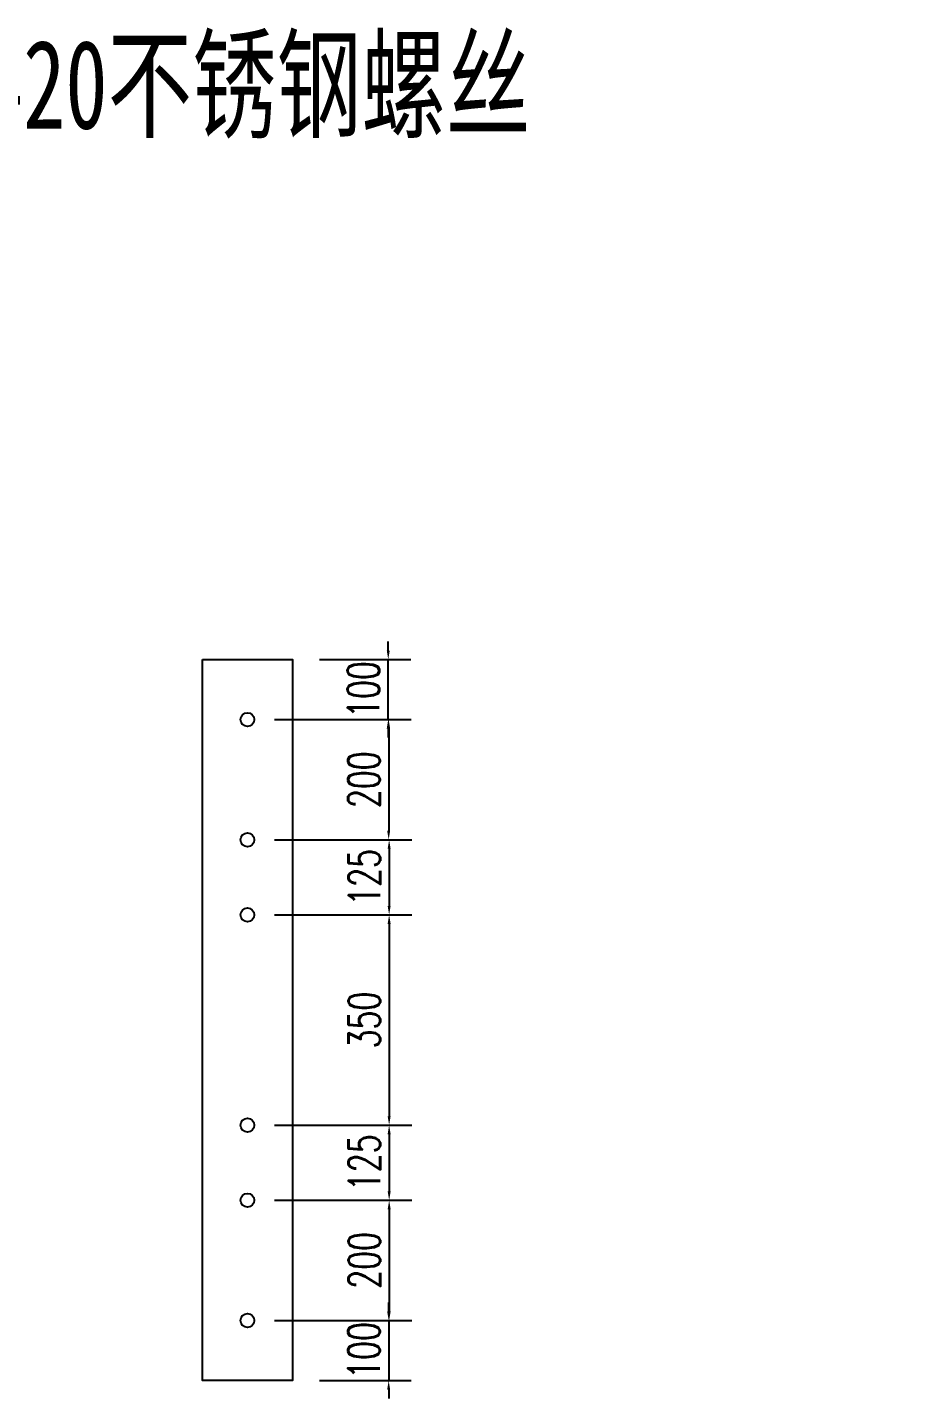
# Model space of a CAD drawing. Header units: millimetres. Extents: x -1612139 to -1300424, y 1145038 to 1536160.
# Drawn here: x -1509696 to -1508233, y 1161128 to 1163410 of the extents above; entities that cross this region are included whole.
import ezdxf
from ezdxf import colors
from ezdxf.entities.mleader import LeaderData, LeaderLine
from ezdxf.math import Vec2, Vec3

# ---------------------------------------------------------------- set-up
doc = ezdxf.new("R2010")
doc.units = ezdxf.units.MM
doc.header["$LTSCALE"] = 1000
doc.layers.get('0').update_dxf_attribs({"linetype": 'CONTINUOUS'})
doc.layers.get('DEFPOINTS').update_dxf_attribs({"linetype": 'CONTINUOUS'})
doc.layers.add('方管150X150X12', color=3, linetype='CONTINUOUS')
doc.styles.get("Standard").update_dxf_attribs({"font": 'simplex.shx', "width": 0.7, "bigfont": 'hztxt.shx'})
doc.styles.add('STANDARD_T3', font='simplex.shx', dxfattribs={"width": 0.7, "bigfont": 'gbcbig.shx'})
doc.dimstyles.new('W&&15', dxfattribs={"dimtxt": 52.5, "dimasz": 15, "dimexe": 37.5, "dimexo": 45, "dimgap": 15, "dimtad": 1, "dimdec": 0, "dimzin": 0, "dimdsep": 46, "dimtxsty": 'STANDARD_T3', "dimcen": 0.09, "dimclrd": 1, "dimclre": 1, "dimclrt": 7, "dimazin": 2, "dimtfac": 1, "dimtdec": 0, "dimtix": 1, "dimtmove": 2, "dimatfit": 3, "dimfxl": 100, "dimtolj": 1, "dimtzin": 0, "dimarcsym": 0})

# ---------------------------------------------------------------- blocks, each defined once
blk = doc.blocks.new('*D343')
at = {"layer": 'DEFPOINTS', "color": 0, "transparency": 16777216}
for p in [(-1509254.8, 1162358.2), (-1509095.4, 1162358.2), (-1509329.8, 1162258.2)]:
    blk.add_point(p, dxfattribs=at)
at = {"layer": '方管150X150X12', "color": 1, "lineweight": -2, "transparency": 16777216}
for p, q in [((-1509095.4, 1162373.2), (-1509095.4, 1162388.2)), ((-1509209.8, 1162358.2), (-1509057.9, 1162358.2)), ((-1509095.4, 1162258.2), (-1509095.4, 1162358.2)), ((-1509284.8, 1162258.2), (-1509057.9, 1162258.2)), ((-1509095.4, 1162243.2), (-1509095.4, 1162228.2))]:
    blk.add_line(p, q, dxfattribs=at)
at = {"layer": '方管150X150X12', "color": 1, "transparency": 16777216}
for points in [[(-1509097.9, 1162373.2), (-1509092.9, 1162373.2), (-1509095.4, 1162358.2)], [(-1509097.9, 1162243.2), (-1509092.9, 1162243.2), (-1509095.4, 1162258.2)]]:
    blk.add_solid(points, dxfattribs=at)
at = {"layer": '方管150X150X12', "color": 7, "transparency": 16777216, "insert": (-1509136.7, 1162308.2), "char_height": 52.5, "attachment_point": 5, "rotation": 90, "style": 'STANDARD_T3'}
blk.add_mtext('\\A1;100', dxfattribs=at)
blk = doc.blocks.new('*D344')
at = {"layer": 'DEFPOINTS', "color": 0, "transparency": 16777216}
for p in [(-1509254.8, 1162258.2), (-1509329.8, 1162058.2), (-1509094.7, 1162058.2)]:
    blk.add_point(p, dxfattribs=at)
at = {"layer": '方管150X150X12', "color": 1, "lineweight": -2, "transparency": 16777216}
for p, q in [((-1509209.8, 1162258.2), (-1509057.2, 1162258.2)), ((-1509094.7, 1162243.2), (-1509094.7, 1162073.2)), ((-1509284.8, 1162058.2), (-1509057.2, 1162058.2))]:
    blk.add_line(p, q, dxfattribs=at)
at = {"layer": '方管150X150X12', "color": 1, "transparency": 16777216}
for points in [[(-1509097.2, 1162243.2), (-1509092.2, 1162243.2), (-1509094.7, 1162258.2)], [(-1509097.2, 1162073.2), (-1509092.2, 1162073.2), (-1509094.7, 1162058.2)]]:
    blk.add_solid(points, dxfattribs=at)
at = {"layer": '方管150X150X12', "color": 7, "transparency": 16777216, "insert": (-1509135.9, 1162158.2), "char_height": 52.5, "attachment_point": 5, "rotation": 90, "style": 'STANDARD_T3'}
blk.add_mtext('\\A1;200', dxfattribs=at)
blk = doc.blocks.new('*D345')
at = {"layer": 'DEFPOINTS', "color": 0, "transparency": 16777216}
for p in [(-1509329.8, 1162058.2), (-1509329.8, 1161933.2), (-1509093.9, 1161933.2)]:
    blk.add_point(p, dxfattribs=at)
at = {"layer": '方管150X150X12', "color": 1, "lineweight": -2, "transparency": 16777216}
for p, q in [((-1509284.8, 1162058.2), (-1509056.4, 1162058.2)), ((-1509093.9, 1162043.2), (-1509093.9, 1161948.2)), ((-1509284.8, 1161933.2), (-1509056.4, 1161933.2))]:
    blk.add_line(p, q, dxfattribs=at)
at = {"layer": '方管150X150X12', "color": 1, "transparency": 16777216}
for points in [[(-1509096.4, 1162043.2), (-1509091.4, 1162043.2), (-1509093.9, 1162058.2)], [(-1509096.4, 1161948.2), (-1509091.4, 1161948.2), (-1509093.9, 1161933.2)]]:
    blk.add_solid(points, dxfattribs=at)
at = {"layer": '方管150X150X12', "color": 7, "transparency": 16777216, "insert": (-1509135.1, 1161995.7), "char_height": 52.5, "attachment_point": 5, "rotation": 90, "style": 'STANDARD_T3'}
blk.add_mtext('\\A1;125', dxfattribs=at)
blk = doc.blocks.new('*D274')
at = {"layer": 'DEFPOINTS', "color": 0, "transparency": 16777216}
for p in [(-1509329.8, 1161933.2), (-1509329.8, 1161583.2), (-1509093.9, 1161583.2)]:
    blk.add_point(p, dxfattribs=at)
at = {"layer": '方管150X150X12', "color": 1, "lineweight": -2, "transparency": 16777216}
for p, q in [((-1509284.8, 1161933.2), (-1509056.4, 1161933.2)), ((-1509093.9, 1161918.2), (-1509093.9, 1161598.2)), ((-1509284.8, 1161583.2), (-1509056.4, 1161583.2))]:
    blk.add_line(p, q, dxfattribs=at)
at = {"layer": '方管150X150X12', "color": 1, "transparency": 16777216}
for points in [[(-1509096.4, 1161918.2), (-1509091.4, 1161918.2), (-1509093.9, 1161933.2)], [(-1509096.4, 1161598.2), (-1509091.4, 1161598.2), (-1509093.9, 1161583.2)]]:
    blk.add_solid(points, dxfattribs=at)
at = {"layer": '方管150X150X12', "color": 7, "transparency": 16777216, "insert": (-1509135.1, 1161758.2), "char_height": 52.5, "attachment_point": 5, "rotation": 90, "style": 'STANDARD_T3'}
blk.add_mtext('\\A1;350', dxfattribs=at)
blk = doc.blocks.new('*D275')
at = {"layer": 'DEFPOINTS', "color": 0, "transparency": 16777216}
for p in [(-1509329.8, 1161583.2), (-1509329.8, 1161458.2), (-1509093.9, 1161458.2)]:
    blk.add_point(p, dxfattribs=at)
at = {"layer": '方管150X150X12', "color": 1, "lineweight": -2, "transparency": 16777216}
for p, q in [((-1509284.8, 1161583.2), (-1509056.4, 1161583.2)), ((-1509093.9, 1161568.2), (-1509093.9, 1161473.2)), ((-1509284.8, 1161458.2), (-1509056.4, 1161458.2))]:
    blk.add_line(p, q, dxfattribs=at)
at = {"layer": '方管150X150X12', "color": 1, "transparency": 16777216}
for points in [[(-1509096.4, 1161568.2), (-1509091.4, 1161568.2), (-1509093.9, 1161583.2)], [(-1509096.4, 1161473.2), (-1509091.4, 1161473.2), (-1509093.9, 1161458.2)]]:
    blk.add_solid(points, dxfattribs=at)
at = {"layer": '方管150X150X12', "color": 7, "transparency": 16777216, "insert": (-1509135.1, 1161520.7), "char_height": 52.5, "attachment_point": 5, "rotation": 90, "style": 'STANDARD_T3'}
blk.add_mtext('\\A1;125', dxfattribs=at)
blk = doc.blocks.new('*D346')
at = {"layer": 'DEFPOINTS', "color": 0, "transparency": 16777216}
for p in [(-1509329.8, 1161458.2), (-1509329.8, 1161258.2), (-1509093.9, 1161258.2)]:
    blk.add_point(p, dxfattribs=at)
at = {"layer": '方管150X150X12', "color": 1, "lineweight": -2, "transparency": 16777216}
for p, q in [((-1509284.8, 1161458.2), (-1509056.4, 1161458.2)), ((-1509093.9, 1161443.2), (-1509093.9, 1161273.2)), ((-1509284.8, 1161258.2), (-1509056.4, 1161258.2))]:
    blk.add_line(p, q, dxfattribs=at)
at = {"layer": '方管150X150X12', "color": 1, "transparency": 16777216}
for points in [[(-1509096.4, 1161443.2), (-1509091.4, 1161443.2), (-1509093.9, 1161458.2)], [(-1509096.4, 1161273.2), (-1509091.4, 1161273.2), (-1509093.9, 1161258.2)]]:
    blk.add_solid(points, dxfattribs=at)
at = {"layer": '方管150X150X12', "color": 7, "transparency": 16777216, "insert": (-1509135.1, 1161358.2), "char_height": 52.5, "attachment_point": 5, "rotation": 90, "style": 'STANDARD_T3'}
blk.add_mtext('\\A1;200', dxfattribs=at)
blk = doc.blocks.new('*D347')
at = {"layer": 'DEFPOINTS', "color": 0, "transparency": 16777216}
for p in [(-1509329.8, 1161258.2), (-1509254.8, 1161158.2), (-1509094.7, 1161158.2)]:
    blk.add_point(p, dxfattribs=at)
at = {"layer": '方管150X150X12', "color": 1, "lineweight": -2, "transparency": 16777216}
for p, q in [((-1509094.7, 1161273.2), (-1509094.7, 1161288.2)), ((-1509284.8, 1161258.2), (-1509057.2, 1161258.2)), ((-1509094.7, 1161258.2), (-1509094.7, 1161158.2)), ((-1509209.8, 1161158.2), (-1509057.2, 1161158.2)), ((-1509094.7, 1161143.2), (-1509094.7, 1161128.2))]:
    blk.add_line(p, q, dxfattribs=at)
at = {"layer": '方管150X150X12', "color": 1, "transparency": 16777216}
for points in [[(-1509097.2, 1161273.2), (-1509092.2, 1161273.2), (-1509094.7, 1161258.2)], [(-1509097.2, 1161143.2), (-1509092.2, 1161143.2), (-1509094.7, 1161158.2)]]:
    blk.add_solid(points, dxfattribs=at)
at = {"layer": '方管150X150X12', "color": 7, "transparency": 16777216, "insert": (-1509135.9, 1161208.2), "char_height": 52.5, "attachment_point": 5, "rotation": 90, "style": 'STANDARD_T3'}
blk.add_mtext('\\A1;100', dxfattribs=at)

msp = doc.modelspace()

# ---------------------------------------------------------------- linework, layer by layer
at = {"layer": '方管150X150X12'}
msp.add_lwpolyline([(-1509404.8, 1162358.2), (-1509254.8, 1162358.2), (-1509254.8, 1161158.2), (-1509404.8, 1161158.2)], close=True, dxfattribs=at)
for centre in [(-1509329.8, 1162258.2), (-1509329.8, 1162058.2), (-1509329.8, 1161933.2), (-1509329.8, 1161583.2), (-1509329.8, 1161458.2), (-1509329.8, 1161258.2)]:
    msp.add_circle(centre, 11.5, dxfattribs=at)

# ---------------------------------------------------------------- dimensions: what is measured, and where the dimension line sits
for base, p1, p2, picture, middle in [((-1509095.4, 1162358.2), (-1509329.8, 1162258.2), (-1509254.8, 1162358.2), '*D343', (-1509136.7, 1162308.2)), ((-1509094.7, 1162058.2), (-1509254.8, 1162258.2), (-1509329.8, 1162058.2), '*D344', (-1509135.9, 1162158.2)), ((-1509093.9, 1161933.2), (-1509329.8, 1162058.2), (-1509329.8, 1161933.2), '*D345', (-1509135.1, 1161995.7)), ((-1509093.9, 1161583.2), (-1509329.8, 1161933.2), (-1509329.8, 1161583.2), '*D274', (-1509135.1, 1161758.2)), ((-1509093.9, 1161458.2), (-1509329.8, 1161583.2), (-1509329.8, 1161458.2), '*D275', (-1509135.1, 1161520.7)), ((-1509093.9, 1161258.2), (-1509329.8, 1161458.2), (-1509329.8, 1161258.2), '*D346', (-1509135.1, 1161358.2)), ((-1509094.7, 1161158.2), (-1509329.8, 1161258.2), (-1509254.8, 1161158.2), '*D347', (-1509135.9, 1161208.2))]:
    dim = msp.add_linear_dim(base=base, p1=p1, p2=p2, angle=90, dimstyle='W&&15', dxfattribs=at)
    dim.commit()
    dim.dimension.update_dxf_attribs({"geometry": picture, "text_midpoint": middle})

# ---------------------------------------------------------------- leaders
at = {"color": 3}
ml = msp.add_multileader_mtext('Standard', dxfattribs=at)
ml.set_content('{\\fSimSun|b0|i0|c134|p2;M20*420不锈钢螺丝}', color=3)
ml.set_leader_properties()
ml.build(insert=Vec2(0, 0))
ml.multileader.update_dxf_attribs({"dogleg_length": 265.4, "arrow_head_size": 132.7})
ctx = ml.context
ctx.base_point, ctx.char_height, ctx.arrow_head_size, ctx.landing_gap_size, ctx.plane_origin = Vec3(-1510120.5, 1163305.4), 147.456, 132.7, 66.4, Vec3(-1510328.6, 1170177.1)
notes = []
notes.append((ctx, [(0, (1, 1, 0), (-1510385.9, 1163305.4), (1, 0), 265.4, [(0, [(-1510385.9, 1162257)], 0, [])])]))
ctx.mtext.insert, ctx.mtext.flow_direction = Vec3(-1510054.1, 1163389.3), 5
for ctx, leaders in notes:
    for number, flags, end, landing, length, lines in leaders:
        leader = LeaderData()
        leader.index, (leader.has_last_leader_line, leader.has_dogleg_vector, leader.attachment_direction) = number, flags
        leader.last_leader_point, leader.dogleg_vector, leader.dogleg_length = Vec3(end), Vec3(landing), length
        for number, points, colour, breaks in lines:
            line = LeaderLine()
            line.index, line.vertices, line.color, line.breaks = number, Vec3.list(points), colors.encode_raw_color(colour), breaks
            leader.lines.append(line)
        ctx.leaders.append(leader)

doc.saveas('drawing.dxf')
